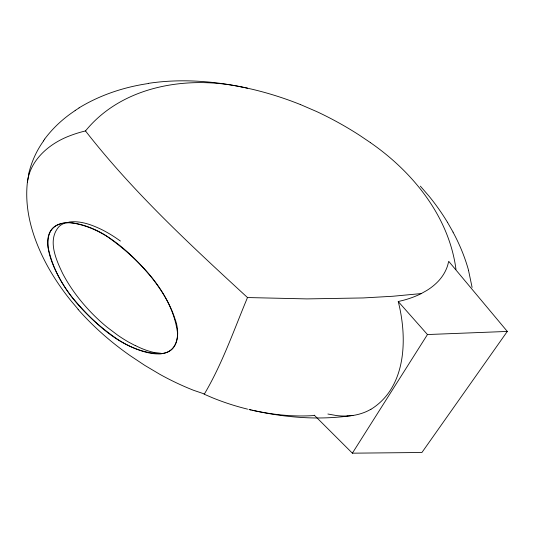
<?xml version="1.0" encoding="UTF-8"?>
<svg xmlns="http://www.w3.org/2000/svg" width="534" height="534" viewBox="0 0 534 534"><rect width="100%" height="100%" fill="white"/><g stroke="black" fill="none" stroke-linecap="round" stroke-linejoin="round"><path stroke-width="0.8" d="M27.347 182.615L28.956 173.196M78.191 309.333L71.302 301.149A257.902 217.178 16.2 0 1 48.394 267.654C34.036 241.842 24.03 212.192 27.381 182.328C30.111 159.532 49.929 143.099 70.368 135.589A134.414 105.064 24.7 0 1 83.204 131.504L85.5 130.943C133.18 192.187 190.545 245.133 247.496 297.551C234.079 329.632 222.611 362.913 204.976 393.004A28.122 20.085 17.9 0 1 204.262 393.932L193.568 390.287A238.725 197.954 15.5 0 1 159.686 374.227L144.834 365.41L130.483 355.864A279.122 237.543 14.8 0 1 78.064 309.393M352.373 453.179L427.46 334.544L507.3 331.434L421.92 452.492L352.373 453.179L314.252 415.145M43.474 140.889L44.716 139.154M85.5 130.943C122.179 85.854 186.887 75.434 241.268 86.895M75.12 110.505L79.065 107.961M370.97 409.291C406.654 387.23 407.529 337.989 398.244 301.55L403.257 300.308A90.139 74.947 5.3 0 0 421.413 293.54M68.886 222.071C80.46 220.462 91.895 224.814 102.134 229.787A94.231 68.786 25.9 0 1 115.898 237.904L120.397 241.028M148.385 83.357C179.931 78.598 212.252 80.868 243.397 87.316M314.593 415.492C293.713 417.021 272.68 414.758 252.275 410.239M69.093 222.571C25.979 224.22 59.014 282.306 73.458 298.84C95.466 324.772 124.869 353.034 160.894 353.735A25.151 18.476 20.5 0 0 163.931 353.228C179.417 350.284 179.671 330.987 175.079 319.192C170.293 304.06 161.715 290.423 152.003 277.98C130.923 252.622 104.003 227.023 69.914 222.598M247.496 297.551L306.99 298.9L363.167 297.945L392.924 296.25L419.137 293.773L421.386 293.5L426.799 290.469A63.506 51.985 4.3 0 0 437.94 281.585A55.389 45.163 3.8 0 0 447.639 265.498L448.714 261.32L507.3 331.434M160.821 353.288L154.727 352.513M241.341 86.875L247.629 88.21M253.93 410.606C278.902 416.133 304.6 418.963 330.179 417.668A209.508 170.119 12.6 0 0 352.927 415.425A45.737 33.582 9 0 1 347.254 415.973M244.145 87.456L252.148 89.245A262.848 201.672 17.9 0 1 300.328 104.524M253.35 410.486L248.991 409.485L251.167 409.992M327.896 414.017L336.427 415.552A48.661 35.798 9 0 0 347.26 415.979M300.335 104.51L316.715 111.586A258.369 198.802 17.9 0 1 323.31 114.743A281.765 213.633 18.1 0 1 359.676 135.369L370.496 142.665M204.055 394.159L212.686 397.863A205.45 166.348 13.6 0 0 247.576 409.144M135.489 345.738L128.594 342.087A118.067 92.142 21 0 1 117.707 335.185L107.287 327.342A164.359 132.052 20.2 0 1 92.155 313.505C80.587 301.65 70.428 288.32 62.732 273.628C56.043 259.678 47.032 239.813 59.154 226.429A24.878 18.857 27.9 0 1 63.967 223.439M370.629 142.785C413.229 172.342 449.014 216.764 455.983 269.41M420.371 186.146L429.056 196.198A246.615 190.651 16.9 0 1 447.432 222.237M398.244 301.55L427.46 334.544M447.439 222.237L453.079 232.13M468.525 270.404L472.096 287.379M370.916 409.244A49.061 36.092 9.1 0 1 352.954 415.479M154.713 352.654A60.629 45.604 20.9 0 1 135.563 345.625M453.026 232.15A237.503 184.15 16.4 0 1 468.572 270.398M79.005 107.881A200.537 159.466 19.8 0 1 148.432 83.511M44.642 139.094A169.271 135.696 22.2 0 1 75.181 110.571M28.863 173.163A142.551 114.276 24.4 0 1 43.548 140.943M177.635 333.75C175.966 369.568 130.697 349.189 114.243 336.981C83.992 315.267 55.716 284.969 48.147 247.396C44.262 207.572 92.669 224.787 110.291 238.718C141.136 261.42 172.729 293.994 177.635 333.75"/></g></svg>
